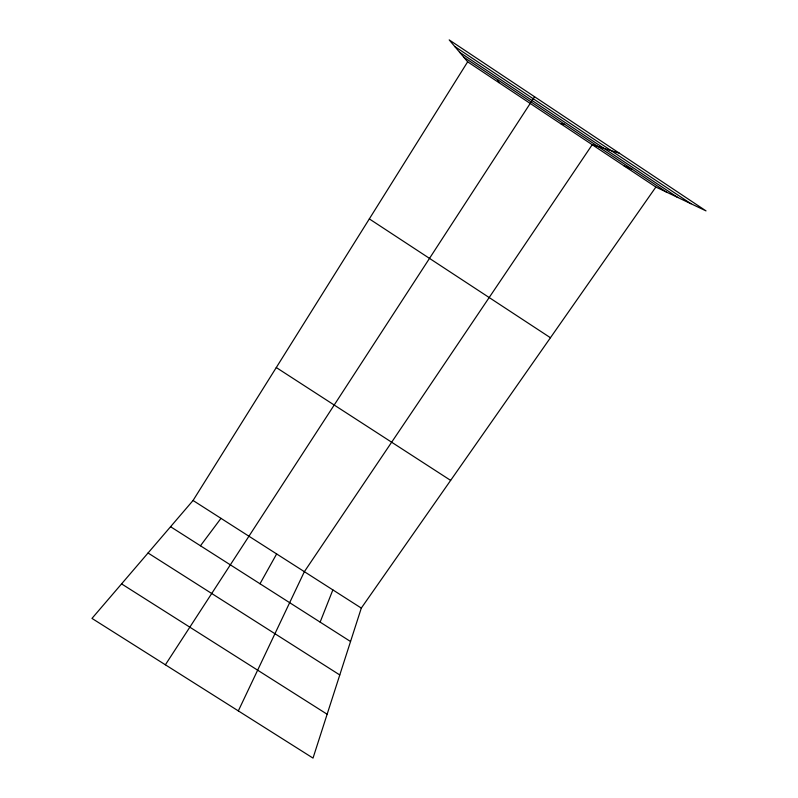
<?xml version="1.0" encoding="UTF-8"?>
<svg xmlns="http://www.w3.org/2000/svg" width="798" height="798" viewBox="0 0 798 798"><rect width="100%" height="100%" fill="white"/><g stroke="black" fill="none" stroke-linecap="round" stroke-linejoin="round"><path stroke-width="1.2" d="M655.866 187.051L361.304 608.086L313.016 758.1L91.979 618.41L193.056 500.486L467.658 61.825L449.194 39.9L706.021 210.891L655.866 187.051L467.658 61.825M320.138 622.111L332.866 589.902M238.323 710.898L304.367 571.677L592.216 144.697L619.318 153.176M259.998 583.757L276.637 553.942M165.376 664.794L534.56 96.738M200.458 545.772L220.976 518.351M561.203 124.059L564.605 124.259M624.086 165.904L632.425 169.395M121.575 583.887L327.14 714.24M148.049 552.994L339.778 674.958M170.573 526.72L350.541 641.512M193.056 500.486L361.304 608.086M276.278 367.539L450.641 480.396M369.324 218.901L550.45 337.734M459.628 52.289L677.711 197.435M463.688 57.107L666.689 192.198M454.76 46.513L690.928 203.719M497.423 79.551L498.92 82.623"/></g></svg>
